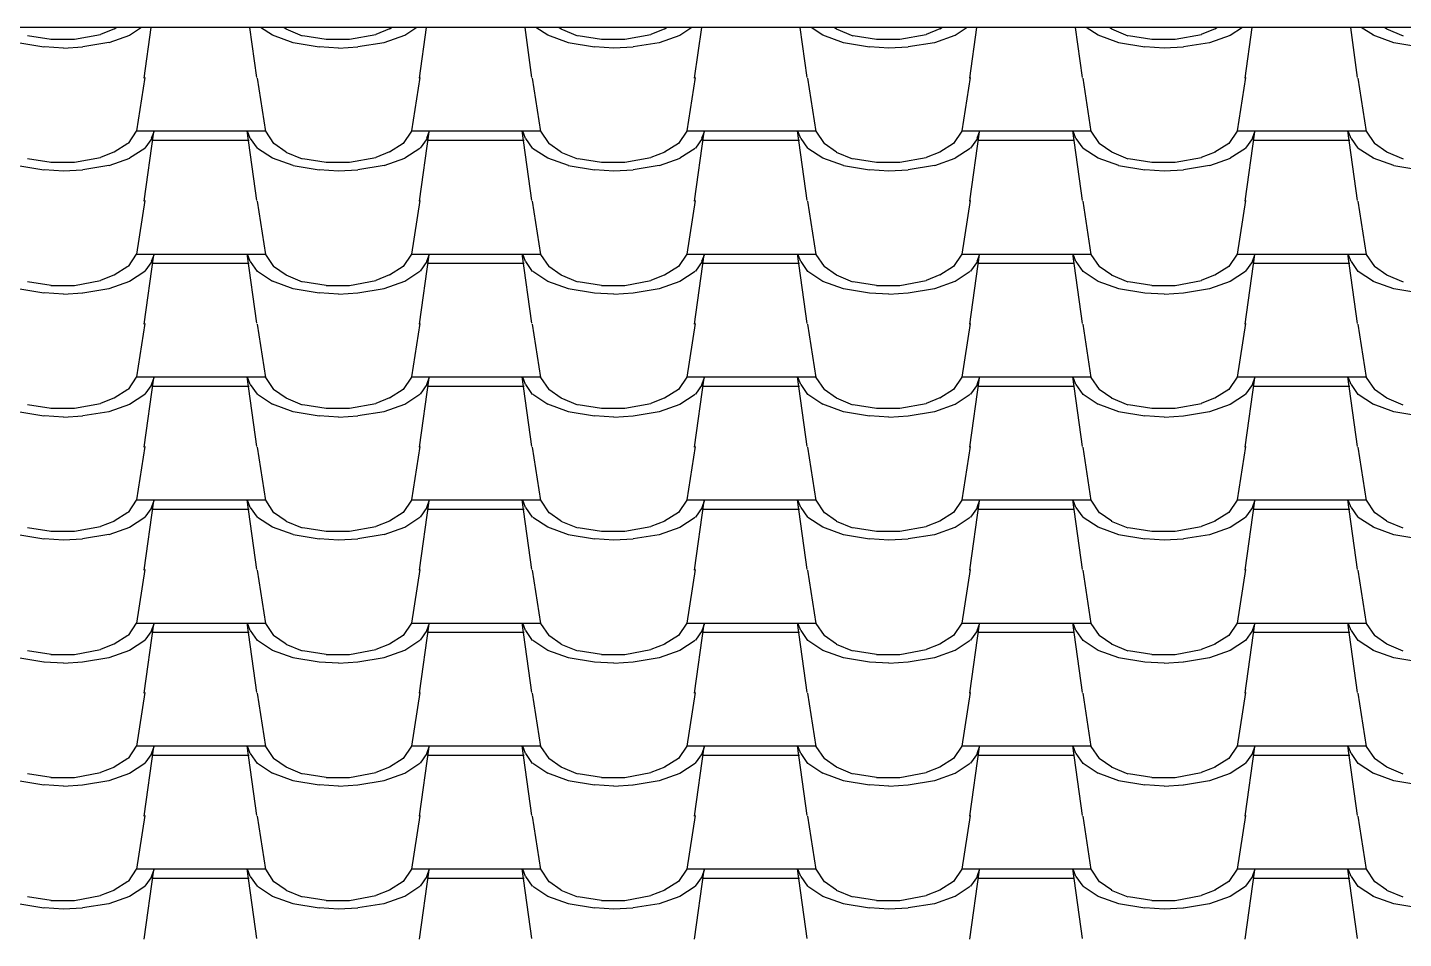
# Model space of a CAD drawing. Header units: millimetres. Extents: x 16028 to 40290, y -14212 to -8511.
# Drawn here: x 18359 to 19693, y -11668 to -10784 of the extents above; entities that cross this region are included whole.
import ezdxf

# ---------------------------------------------------------------- set-up
doc = ezdxf.new("R2010")
doc.units = ezdxf.units.MM
doc.layers.add('A-COB-___-___-EXI', color=250, linetype='Continuous', lineweight=25)

msp = doc.modelspace()

# ---------------------------------------------------------------- linework, layer by layer
at = {"layer": 'A-COB-___-___-EXI', "linetype": 'Continuous'}
for p, q in [((18443.3, -10785.9), (18429.9, -10791.2)), ((18445.7, -10784.5), (18443.2, -10786)), ((18469.7, -10784.5), (18458, -10792.1)), ((18478.8, -10784.5), (18472, -10833.6)), ((18581.3, -10832.8), (18574.6, -10784.5)), ((18596.7, -10792), (18585.1, -10784.5)), ((18609.8, -10786), (18607.5, -10784.5)), ((18625.7, -10792.7), (18609.7, -10786.2)), ((18710, -10785.9), (18696.6, -10791.2)), ((18712.4, -10784.5), (18709.9, -10786)), ((18736.4, -10784.5), (18724.7, -10792.1)), ((18745.5, -10784.5), (18738.7, -10833.6)), ((18848, -10832.8), (18841.3, -10784.5)), ((18863.4, -10792), (18851.8, -10784.5)), ((18876.5, -10786), (18874.2, -10784.5)), ((18892.4, -10792.7), (18876.4, -10786.2)), ((18976.7, -10785.9), (18963.3, -10791.2)), ((18979.1, -10784.5), (18976.6, -10786)), ((19003.1, -10784.5), (18991.4, -10792.1)), ((19012.2, -10784.5), (19005.4, -10833.6)), ((19114.8, -10832.8), (19108.1, -10784.5)), ((19130.1, -10792), (19118.5, -10784.5)), ((19143.2, -10786), (19140.9, -10784.5)), ((19159.2, -10792.7), (19143.2, -10786.2)), ((19243.4, -10785.9), (19230, -10791.2)), ((19245.8, -10784.5), (19243.3, -10786)), ((19269.8, -10784.5), (19258.1, -10792.1)), ((19278.9, -10784.5), (19272.1, -10833.6)), ((19381.5, -10832.8), (19374.8, -10784.5)), ((19396.8, -10792), (19385.2, -10784.5)), ((19409.9, -10786), (19407.6, -10784.5)), ((19425.9, -10792.7), (19409.9, -10786.2)), ((19510.1, -10785.9), (19496.7, -10791.3)), ((19512.5, -10784.5), (19510, -10786)), ((19536.5, -10784.5), (19524.8, -10792.1)), ((19545.6, -10784.5), (19538.8, -10833.6)), ((19648.2, -10832.8), (19641.5, -10784.5)), ((19663.5, -10792), (19651.8, -10784.5)), ((19676.6, -10786), (19674.3, -10784.5)), ((19692.6, -10792.7), (19676.6, -10786.2)), ((18375.1, -10803.4), (18349.8, -10799.2)), ((18382, -10796.1), (18359.3, -10792.6)), ((18404.6, -10796.2), (18381.9, -10796.2)), ((18430, -10791.5), (18404.6, -10796.2)), ((18438, -10799.1), (18412.7, -10803.3)), ((18457.9, -10792.1), (18437.9, -10799.3)), ((18616.6, -10799.2), (18596.6, -10792)), ((18641.8, -10803.4), (18616.5, -10799.2)), ((18648.7, -10796.1), (18626, -10792.6)), ((18671.3, -10796.2), (18648.6, -10796.2)), ((18696.7, -10791.5), (18671.3, -10796.2)), ((18704.7, -10799.2), (18679.4, -10803.3)), ((18724.6, -10792.1), (18704.6, -10799.3)), ((18883.3, -10799.2), (18863.3, -10792)), ((18908.5, -10803.4), (18883.2, -10799.2)), ((18915.4, -10796.1), (18892.7, -10792.6)), ((18938, -10796.2), (18915.3, -10796.2)), ((18963.4, -10791.5), (18938, -10796.2)), ((18971.4, -10799.2), (18946.1, -10803.3)), ((18991.3, -10792.1), (18971.3, -10799.3)), ((19150, -10799.2), (19130, -10792)), ((19175.2, -10803.4), (19149.9, -10799.2)), ((19182.1, -10796.1), (19159.4, -10792.6)), ((19204.7, -10796.2), (19182, -10796.2)), ((19230.1, -10791.5), (19204.7, -10796.2)), ((19238.1, -10799.2), (19212.8, -10803.3)), ((19258, -10792.1), (19238, -10799.3)), ((19416.7, -10799.2), (19396.7, -10792)), ((19441.9, -10803.4), (19416.6, -10799.2)), ((19448.7, -10796.1), (19426.1, -10792.6)), ((19471.4, -10796.2), (19448.7, -10796.2)), ((19496.8, -10791.5), (19471.4, -10796.2)), ((19504.8, -10799.2), (19479.5, -10803.3)), ((19524.7, -10792.1), (19504.7, -10799.3)), ((19683.4, -10799.2), (19663.4, -10792)), ((19708.6, -10803.4), (19683.3, -10799.2)), ((18393.9, -10804.5), (18375.2, -10803.3)), ((18412.6, -10803.5), (18393.9, -10804.7)), ((18660.6, -10804.5), (18641.9, -10803.3)), ((18679.3, -10803.5), (18660.6, -10804.7)), ((18927.3, -10804.5), (18908.6, -10803.3)), ((18946, -10803.5), (18927.3, -10804.6)), ((19194, -10804.5), (19175.3, -10803.3)), ((19212.7, -10803.5), (19194, -10804.6)), ((19460.7, -10804.5), (19442, -10803.3)), ((19479.4, -10803.5), (19460.7, -10804.6)), ((18472.7, -10832.9), (18464.7, -10884.8)), ((18590, -10885.4), (18582, -10833.5)), ((18739.4, -10832.9), (18731.4, -10884.8)), ((18856.7, -10885.4), (18848.7, -10833.5)), ((19006.1, -10832.9), (18998.1, -10884.8)), ((19123.4, -10885.4), (19115.4, -10833.5)), ((19272.8, -10832.9), (19264.8, -10884.8)), ((19390.1, -10885.3), (19382.1, -10833.5)), ((19539.5, -10832.9), (19531.5, -10884.8)), ((19656.8, -10885.3), (19648.8, -10833.5)), ((18464.6, -10885.1), (18456.6, -10897)), ((18481.9, -10885.1), (18464.6, -10885.1)), ((18481.3, -10885.5), (18472, -10952.9)), ((18479.7, -10892), (18473, -10901.5)), ((18481.8, -10885.1), (18479.1, -10892.2)), ((18581.3, -10952.1), (18572, -10884.7)), ((18575.1, -10892.1), (18572.4, -10884.9)), ((18589.9, -10885.1), (18572.6, -10885.1)), ((18582, -10901.6), (18575.4, -10892.1)), ((18598, -10897), (18590, -10885.1)), ((18731.3, -10885.1), (18723.3, -10897)), ((18748.6, -10885.1), (18731.3, -10885.1)), ((18748, -10885.5), (18738.7, -10952.9)), ((18746.4, -10892), (18739.7, -10901.5)), ((18748.5, -10885.1), (18745.8, -10892.2)), ((18848, -10952.1), (18838.7, -10884.7)), ((18841.8, -10892.1), (18839.1, -10884.9)), ((18856.6, -10885.1), (18839.3, -10885.1)), ((18848.7, -10901.6), (18842.1, -10892.1)), ((18864.7, -10897), (18856.7, -10885.1)), ((18998, -10885.1), (18990, -10897)), ((19015.3, -10885.1), (18998, -10885.1)), ((19014.7, -10885.5), (19005.4, -10952.9)), ((19013, -10892), (19006.4, -10901.5)), ((19015.2, -10885.1), (19012.5, -10892.2)), ((19114.8, -10952.1), (19105.4, -10884.7)), ((19108.5, -10892.1), (19105.8, -10884.9)), ((19123.3, -10885.1), (19106, -10885.1)), ((19115.4, -10901.6), (19108.8, -10892.1)), ((19131.4, -10897), (19123.4, -10885.1)), ((19264.7, -10885.1), (19256.7, -10897)), ((19282, -10885.1), (19264.7, -10885.1)), ((19281.4, -10885.5), (19272.1, -10952.9)), ((19279.7, -10892), (19273.1, -10901.5)), ((19281.9, -10885.1), (19279.3, -10892.2)), ((19381.5, -10952.1), (19372.1, -10884.7)), ((19375.2, -10892.1), (19372.5, -10884.9)), ((19390, -10885.1), (19372.7, -10885.1)), ((19382.1, -10901.6), (19375.5, -10892.1)), ((19398.1, -10897), (19390.1, -10885.1)), ((19531.4, -10885.1), (19523.4, -10897)), ((19548.7, -10885.1), (19531.4, -10885.1)), ((19548.2, -10885.5), (19538.8, -10952.8)), ((19546.4, -10892), (19539.7, -10901.6)), ((19548.6, -10885.1), (19546, -10892.2)), ((19648.2, -10952.1), (19638.9, -10884.7)), ((19641.9, -10892.1), (19639.2, -10884.9)), ((19656.7, -10885.1), (19639.4, -10885.1)), ((19648.8, -10901.6), (19642.2, -10892.1)), ((19664.8, -10897), (19656.8, -10885.1)), ((18443.3, -10905.1), (18429.9, -10910.5)), ((18456.5, -10896.9), (18443.2, -10905.3)), ((18472.7, -10901.8), (18458, -10911.3)), ((18596.7, -10911.3), (18582.1, -10901.8)), ((18609.8, -10905.3), (18597.8, -10897)), ((18625.7, -10912), (18609.7, -10905.5)), ((18710, -10905.1), (18696.6, -10910.5)), ((18723.2, -10896.9), (18709.9, -10905.3)), ((18739.4, -10901.8), (18724.7, -10911.3)), ((18863.4, -10911.3), (18848.7, -10901.8)), ((18876.5, -10905.3), (18864.5, -10897)), ((18892.4, -10912), (18876.4, -10905.5)), ((18976.7, -10905.2), (18963.3, -10910.5)), ((18989.9, -10896.9), (18976.6, -10905.3)), ((19006.1, -10901.8), (18991.4, -10911.3)), ((19130.1, -10911.3), (19115.4, -10901.8)), ((19143.2, -10905.3), (19131.2, -10897)), ((19159.1, -10912), (19143.1, -10905.5)), ((19243.4, -10905.2), (19230, -10910.5)), ((19256.6, -10896.9), (19243.3, -10905.3)), ((19272.8, -10901.8), (19258.1, -10911.3)), ((19396.8, -10911.3), (19382.1, -10901.8)), ((19409.9, -10905.3), (19397.9, -10897)), ((19425.9, -10912), (19409.9, -10905.4)), ((19510.1, -10905.2), (19496.7, -10910.5)), ((19523.3, -10896.9), (19510, -10905.3)), ((19539.5, -10901.8), (19524.8, -10911.3)), ((19663.5, -10911.3), (19648.8, -10901.8)), ((19676.6, -10905.3), (19664.6, -10897)), ((19692.6, -10912), (19676.6, -10905.4)), ((18375.1, -10922.7), (18349.8, -10918.5)), ((18382, -10915.4), (18359.3, -10911.8)), ((18404.6, -10915.5), (18381.9, -10915.5)), ((18430, -10910.7), (18404.6, -10915.5)), ((18438, -10918.4), (18412.7, -10922.6)), ((18457.9, -10911.4), (18437.9, -10918.5)), ((18616.6, -10918.4), (18596.6, -10911.3)), ((18641.8, -10922.7), (18616.5, -10918.5)), ((18648.7, -10915.4), (18626, -10911.8)), ((18671.3, -10915.5), (18648.6, -10915.5)), ((18696.7, -10910.7), (18671.3, -10915.5)), ((18704.7, -10918.4), (18679.4, -10922.6)), ((18724.6, -10911.4), (18704.6, -10918.5)), ((18883.3, -10918.4), (18863.3, -10911.3)), ((18908.5, -10922.7), (18883.2, -10918.5)), ((18915.4, -10915.4), (18892.7, -10911.8)), ((18938, -10915.5), (18915.3, -10915.5)), ((18963.4, -10910.7), (18938, -10915.5)), ((18971.4, -10918.4), (18946.1, -10922.6)), ((18991.3, -10911.4), (18971.3, -10918.5)), ((19150, -10918.4), (19130, -10911.3)), ((19175.2, -10922.7), (19149.9, -10918.5)), ((19182.1, -10915.4), (19159.4, -10911.8)), ((19204.7, -10915.5), (19182, -10915.5)), ((19230.1, -10910.7), (19204.7, -10915.5)), ((19238.1, -10918.4), (19212.8, -10922.6)), ((19258, -10911.4), (19238, -10918.5)), ((19416.7, -10918.4), (19396.7, -10911.3)), ((19441.9, -10922.7), (19416.6, -10918.5)), ((19448.8, -10915.4), (19426.1, -10911.8)), ((19471.4, -10915.5), (19448.7, -10915.5)), ((19496.8, -10910.7), (19471.4, -10915.5)), ((19504.8, -10918.4), (19479.5, -10922.6)), ((19524.7, -10911.4), (19504.7, -10918.5)), ((19683.4, -10918.4), (19663.4, -10911.3)), ((19708.6, -10922.7), (19683.3, -10918.5)), ((18393.9, -10923.8), (18375.2, -10922.6)), ((18412.6, -10922.7), (18393.9, -10923.9)), ((18660.6, -10923.8), (18641.9, -10922.6)), ((18679.3, -10922.7), (18660.6, -10923.9)), ((18927.3, -10923.8), (18908.6, -10922.6)), ((18946, -10922.7), (18927.3, -10923.9)), ((19194, -10923.8), (19175.3, -10922.6)), ((19212.7, -10922.7), (19194, -10923.9)), ((19460.7, -10923.8), (19442, -10922.6)), ((19479.4, -10922.7), (19460.7, -10923.9)), ((18472.7, -10952.2), (18464.7, -11004.1)), ((18590, -11004.6), (18582, -10952.8)), ((18739.4, -10952.2), (18731.4, -11004.1)), ((18856.7, -11004.6), (18848.7, -10952.8)), ((19006.1, -10952.2), (18998.1, -11004.1)), ((19123.4, -11004.6), (19115.4, -10952.7)), ((19272.8, -10952.2), (19264.8, -11004.1)), ((19390.1, -11004.6), (19382.1, -10952.7)), ((19539.5, -10952.2), (19531.5, -11004.1)), ((19656.8, -11004.6), (19648.8, -10952.7)), ((18464.6, -11004.3), (18456.6, -11016.3)), ((18481.9, -11004.4), (18464.6, -11004.4)), ((18481.3, -11004.8), (18472, -11072.2)), ((18479.7, -11011.3), (18473, -11020.8)), ((18481.8, -11004.4), (18479.1, -11011.5)), ((18581.3, -11071.3), (18572, -11003.9)), ((18575.1, -11011.3), (18572.4, -11004.2)), ((18589.9, -11004.4), (18572.6, -11004.4)), ((18582, -11020.9), (18575.4, -11011.3)), ((18598, -11016.3), (18590, -11004.4)), ((18731.3, -11004.3), (18723.3, -11016.3)), ((18748.6, -11004.4), (18731.3, -11004.4)), ((18748, -11004.8), (18738.7, -11072.2)), ((18746.3, -11011.3), (18739.7, -11020.8)), ((18748.5, -11004.4), (18745.8, -11011.5)), ((18848, -11071.3), (18838.7, -11004)), ((18841.8, -11011.3), (18839.1, -11004.2)), ((18856.6, -11004.4), (18839.3, -11004.4)), ((18848.7, -11020.9), (18842.1, -11011.3)), ((18864.7, -11016.3), (18856.7, -11004.4)), ((18998, -11004.3), (18990, -11016.3)), ((19015.3, -11004.4), (18998, -11004.4)), ((19014.7, -11004.7), (19005.4, -11072.1)), ((19013, -11011.3), (19006.4, -11020.8)), ((19015.2, -11004.4), (19012.5, -11011.5)), ((19114.8, -11071.4), (19105.4, -11004)), ((19108.5, -11011.3), (19105.8, -11004.2)), ((19123.3, -11004.4), (19106, -11004.4)), ((19115.4, -11020.9), (19108.8, -11011.3)), ((19131.4, -11016.3), (19123.4, -11004.4)), ((19264.7, -11004.3), (19256.7, -11016.3)), ((19282, -11004.4), (19264.7, -11004.4)), ((19281.4, -11004.7), (19272.1, -11072.1)), ((19279.7, -11011.3), (19273.1, -11020.8)), ((19281.9, -11004.4), (19279.3, -11011.5)), ((19381.5, -11071.4), (19372.1, -11004)), ((19375.2, -11011.4), (19372.5, -11004.2)), ((19390, -11004.4), (19372.7, -11004.4)), ((19382.1, -11020.9), (19375.5, -11011.4)), ((19398.1, -11016.3), (19390.1, -11004.4)), ((19531.4, -11004.3), (19523.4, -11016.3)), ((19548.7, -11004.4), (19531.4, -11004.4)), ((19548.2, -11004.7), (19538.8, -11072.1)), ((19546.4, -11011.3), (19539.7, -11020.8)), ((19548.6, -11004.4), (19546, -11011.5)), ((19648.2, -11071.4), (19638.9, -11004)), ((19641.9, -11011.4), (19639.2, -11004.2)), ((19656.7, -11004.4), (19639.4, -11004.4)), ((19648.8, -11020.9), (19642.2, -11011.4)), ((19664.8, -11016.3), (19656.8, -11004.4)), ((18443.3, -11024.4), (18429.9, -11029.8)), ((18456.5, -11016.2), (18443.2, -11024.6)), ((18472.7, -11021.1), (18458, -11030.6)), ((18596.7, -11030.6), (18582.1, -11021)), ((18609.7, -11024.6), (18597.7, -11016.2)), ((18625.7, -11031.3), (18609.7, -11024.7)), ((18710, -11024.4), (18696.6, -11029.8)), ((18723.2, -11016.2), (18709.9, -11024.6)), ((18739.4, -11021.1), (18724.7, -11030.6)), ((18863.4, -11030.6), (18848.8, -11021)), ((18876.5, -11024.6), (18864.5, -11016.2)), ((18892.4, -11031.3), (18876.4, -11024.7)), ((18976.7, -11024.4), (18963.3, -11029.8)), ((18989.9, -11016.2), (18976.6, -11024.6)), ((19006.1, -11021.1), (18991.4, -11030.6)), ((19130.1, -11030.6), (19115.4, -11021)), ((19143.2, -11024.6), (19131.2, -11016.2)), ((19159.1, -11031.3), (19143.1, -11024.7)), ((19243.4, -11024.4), (19230, -11029.8)), ((19256.6, -11016.2), (19243.3, -11024.6)), ((19272.8, -11021.1), (19258.1, -11030.6)), ((19396.8, -11030.6), (19382.1, -11021)), ((19409.9, -11024.6), (19397.9, -11016.2)), ((19425.8, -11031.3), (19409.8, -11024.7)), ((19510.1, -11024.4), (19496.7, -11029.8)), ((19523.3, -11016.2), (19510, -11024.6)), ((19539.5, -11021.1), (19524.8, -11030.6)), ((19663.5, -11030.6), (19648.8, -11021)), ((19676.6, -11024.6), (19664.6, -11016.2)), ((19692.6, -11031.3), (19676.6, -11024.7)), ((18375.1, -11041.9), (18349.8, -11037.8)), ((18382, -11034.7), (18359.3, -11031.1)), ((18404.6, -11034.8), (18381.9, -11034.8)), ((18430, -11030), (18404.6, -11034.8)), ((18438, -11037.7), (18412.7, -11041.9)), ((18457.9, -11030.6), (18437.9, -11037.8)), ((18616.6, -11037.7), (18596.6, -11030.5)), ((18641.8, -11041.9), (18616.5, -11037.8)), ((18648.7, -11034.7), (18626, -11031.1)), ((18671.3, -11034.8), (18648.6, -11034.8)), ((18696.7, -11030), (18671.3, -11034.8)), ((18704.7, -11037.7), (18679.4, -11041.9)), ((18724.6, -11030.6), (18704.6, -11037.8)), ((18883.3, -11037.7), (18863.3, -11030.6)), ((18908.5, -11041.9), (18883.2, -11037.8)), ((18915.4, -11034.7), (18892.7, -11031.1)), ((18938, -11034.8), (18915.3, -11034.8)), ((18963.4, -11030), (18938, -11034.8)), ((18971.4, -11037.7), (18946.1, -11041.9)), ((18991.3, -11030.6), (18971.3, -11037.8)), ((19150, -11037.7), (19130, -11030.6)), ((19175.2, -11041.9), (19149.9, -11037.8)), ((19182.1, -11034.7), (19159.4, -11031.1)), ((19204.7, -11034.8), (19182, -11034.8)), ((19230.1, -11030), (19204.7, -11034.8)), ((19238.1, -11037.7), (19212.8, -11041.9)), ((19258, -11030.6), (19238, -11037.8)), ((19416.7, -11037.7), (19396.7, -11030.6)), ((19441.9, -11041.9), (19416.6, -11037.8)), ((19448.8, -11034.7), (19426.1, -11031.1)), ((19471.4, -11034.8), (19448.7, -11034.8)), ((19496.8, -11030), (19471.4, -11034.8)), ((19504.8, -11037.7), (19479.4, -11041.9)), ((19524.7, -11030.6), (19504.7, -11037.8)), ((19683.4, -11037.7), (19663.4, -11030.6)), ((19708.6, -11041.9), (19683.3, -11037.8)), ((18393.9, -11043), (18375.2, -11041.8)), ((18412.6, -11042), (18393.9, -11043.2)), ((18660.6, -11043), (18641.9, -11041.8)), ((18679.3, -11042), (18660.6, -11043.2)), ((18927.3, -11043), (18908.6, -11041.9)), ((18946, -11042), (18927.3, -11043.2)), ((19194, -11043), (19175.3, -11041.9)), ((19212.7, -11042), (19194, -11043.2)), ((19460.7, -11043), (19442, -11041.9)), ((19479.4, -11042), (19460.7, -11043.2)), ((18472.7, -11071.4), (18464.7, -11123.3)), ((18590, -11123.9), (18582, -11072)), ((18739.4, -11071.5), (18731.4, -11123.3)), ((18856.7, -11123.9), (18848.7, -11072)), ((19006.1, -11071.5), (18998.1, -11123.4)), ((19123.4, -11123.9), (19115.4, -11072)), ((19272.8, -11071.5), (19264.8, -11123.4)), ((19390.1, -11123.9), (19382.1, -11072)), ((19539.5, -11071.5), (19531.5, -11123.4)), ((19656.8, -11123.9), (19648.8, -11072)), ((18464.6, -11123.6), (18456.6, -11135.5)), ((18481.9, -11123.6), (18464.6, -11123.6)), ((18481.3, -11124), (18472, -11191.4)), ((18479.7, -11130.5), (18473, -11140.1)), ((18481.8, -11123.6), (18479.1, -11130.8)), ((18581.3, -11190.6), (18572, -11123.2)), ((18575.1, -11130.6), (18572.4, -11123.5)), ((18589.9, -11123.6), (18572.6, -11123.6)), ((18582, -11140.1), (18575.4, -11130.6)), ((18598, -11135.6), (18590, -11123.7)), ((18731.3, -11123.6), (18723.3, -11135.5)), ((18748.6, -11123.6), (18731.3, -11123.6)), ((18748, -11124), (18738.7, -11191.4)), ((18746.3, -11130.5), (18739.7, -11140.1)), ((18748.5, -11123.6), (18745.8, -11130.8)), ((18848, -11190.6), (18838.7, -11123.2)), ((18841.8, -11130.6), (18839.1, -11123.5)), ((18856.6, -11123.6), (18839.3, -11123.6)), ((18848.7, -11140.2), (18842.1, -11130.6)), ((18864.7, -11135.6), (18856.7, -11123.7)), ((18998, -11123.6), (18990, -11135.5)), ((19015.3, -11123.6), (18998, -11123.6)), ((19014.7, -11124), (19005.4, -11191.4)), ((19013, -11130.5), (19006.4, -11140.1)), ((19015.2, -11123.6), (19012.5, -11130.8)), ((19114.8, -11190.6), (19105.4, -11123.2)), ((19108.5, -11130.6), (19105.8, -11123.5)), ((19123.3, -11123.6), (19106, -11123.6)), ((19115.4, -11140.2), (19108.8, -11130.6)), ((19131.4, -11135.6), (19123.4, -11123.7)), ((19264.7, -11123.6), (19256.7, -11135.5)), ((19282, -11123.6), (19264.7, -11123.6)), ((19281.4, -11124), (19272.1, -11191.4)), ((19279.7, -11130.6), (19273, -11140.1)), ((19281.9, -11123.6), (19279.3, -11130.8)), ((19381.5, -11190.6), (19372.1, -11123.3)), ((19375.2, -11130.6), (19372.5, -11123.5)), ((19390, -11123.6), (19372.7, -11123.6)), ((19382.1, -11140.2), (19375.5, -11130.6)), ((19398.1, -11135.6), (19390.1, -11123.7)), ((19531.4, -11123.6), (19523.4, -11135.5)), ((19548.7, -11123.6), (19531.4, -11123.6)), ((19548.2, -11124), (19538.8, -11191.4)), ((19546.4, -11130.6), (19539.7, -11140.1)), ((19548.6, -11123.6), (19546, -11130.8)), ((19648.2, -11190.7), (19638.9, -11123.3)), ((19641.9, -11130.6), (19639.2, -11123.5)), ((19656.7, -11123.6), (19639.4, -11123.6)), ((19648.8, -11140.2), (19642.2, -11130.6)), ((19664.8, -11135.6), (19656.8, -11123.7)), ((18443.3, -11143.7), (18429.9, -11149.1)), ((18456.5, -11135.5), (18443.2, -11143.8)), ((18472.7, -11140.3), (18458, -11149.9)), ((18596.7, -11149.9), (18582.1, -11140.3)), ((18609.7, -11143.8), (18597.7, -11135.5)), ((18625.7, -11150.6), (18609.7, -11144)), ((18710, -11143.7), (18696.6, -11149.1)), ((18723.2, -11135.5), (18709.9, -11143.8)), ((18739.4, -11140.3), (18724.7, -11149.9)), ((18863.4, -11149.9), (18848.8, -11140.3)), ((18876.5, -11143.8), (18864.4, -11135.5)), ((18892.4, -11150.6), (18876.4, -11144)), ((18976.7, -11143.7), (18963.3, -11149.1)), ((18989.9, -11135.5), (18976.6, -11143.8)), ((19006.1, -11140.3), (18991.4, -11149.9)), ((19130.1, -11149.9), (19115.5, -11140.3)), ((19143.2, -11143.8), (19131.2, -11135.5)), ((19159.1, -11150.6), (19143.1, -11144)), ((19243.4, -11143.7), (19230, -11149.1)), ((19256.6, -11135.5), (19243.3, -11143.8)), ((19272.8, -11140.3), (19258.1, -11149.9)), ((19396.8, -11149.9), (19382.1, -11140.3)), ((19409.9, -11143.8), (19397.9, -11135.5)), ((19425.8, -11150.6), (19409.8, -11144)), ((19510.1, -11143.7), (19496.7, -11149.1)), ((19523.3, -11135.5), (19510, -11143.8)), ((19539.5, -11140.3), (19524.8, -11149.9)), ((19663.5, -11149.9), (19648.8, -11140.3)), ((19676.6, -11143.8), (19664.6, -11135.5)), ((19692.5, -11150.6), (19676.5, -11144)), ((18375.1, -11161.2), (18349.8, -11157)), ((18382, -11153.9), (18359.3, -11150.4)), ((18393.9, -11162.3), (18375.2, -11161.1)), ((18404.6, -11154), (18381.9, -11154)), ((18412.6, -11161.3), (18393.9, -11162.5)), ((18430, -11149.3), (18404.6, -11154)), ((18438, -11157), (18412.7, -11161.1)), ((18457.9, -11149.9), (18437.9, -11157.1)), ((18616.6, -11157), (18596.6, -11149.8)), ((18641.8, -11161.2), (18616.5, -11157)), ((18648.7, -11153.9), (18626, -11150.4)), ((18660.6, -11162.3), (18641.9, -11161.1)), ((18671.3, -11154), (18648.6, -11154)), ((18679.3, -11161.3), (18660.6, -11162.5)), ((18696.7, -11149.3), (18671.3, -11154)), ((18704.7, -11157), (18679.4, -11161.1)), ((18724.6, -11149.9), (18704.6, -11157.1)), ((18883.3, -11157), (18863.3, -11149.8)), ((18908.5, -11161.2), (18883.2, -11157)), ((18915.4, -11154), (18892.7, -11150.4)), ((18927.3, -11162.3), (18908.6, -11161.1)), ((18938, -11154), (18915.3, -11154)), ((18946, -11161.3), (18927.3, -11162.5)), ((18963.4, -11149.3), (18938, -11154)), ((18971.4, -11157), (18946, -11161.2)), ((18991.3, -11149.9), (18971.3, -11157.1)), ((19150, -11157), (19130, -11149.8)), ((19175.2, -11161.2), (19149.9, -11157)), ((19182.1, -11154), (19159.4, -11150.4)), ((19194, -11162.3), (19175.3, -11161.1)), ((19204.7, -11154), (19182, -11154)), ((19212.7, -11161.3), (19194, -11162.5)), ((19230.1, -11149.3), (19204.7, -11154)), ((19238.1, -11157), (19212.7, -11161.2)), ((19258, -11149.9), (19238, -11157.1)), ((19416.7, -11157), (19396.7, -11149.8)), ((19441.9, -11161.2), (19416.6, -11157)), ((19448.8, -11154), (19426.1, -11150.4)), ((19460.7, -11162.3), (19442, -11161.1)), ((19471.4, -11154), (19448.7, -11154)), ((19479.4, -11161.3), (19460.7, -11162.5)), ((19496.8, -11149.3), (19471.4, -11154)), ((19504.8, -11157), (19479.4, -11161.2)), ((19524.7, -11149.9), (19504.7, -11157.1)), ((19683.4, -11157), (19663.4, -11149.8)), ((19708.6, -11161.2), (19683.3, -11157)), ((18472.7, -11190.7), (18464.7, -11242.6)), ((18590, -11243.2), (18582, -11191.3)), ((18739.4, -11190.7), (18731.4, -11242.6)), ((18856.7, -11243.2), (18848.7, -11191.3)), ((19006.1, -11190.7), (18998.1, -11242.6)), ((19123.4, -11243.2), (19115.4, -11191.3)), ((19272.8, -11190.7), (19264.8, -11242.6)), ((19390.1, -11243.2), (19382.1, -11191.3)), ((19539.5, -11190.8), (19531.5, -11242.6)), ((19656.8, -11243.2), (19648.8, -11191.3)), ((18456.5, -11254.8), (18443.2, -11263.1)), ((18464.6, -11242.9), (18456.6, -11254.8)), ((18481.9, -11242.9), (18464.6, -11242.9)), ((18481.3, -11243.3), (18472, -11310.7)), ((18479.6, -11249.8), (18473, -11259.3)), ((18481.8, -11242.9), (18479.1, -11250.1)), ((18581.3, -11309.9), (18572, -11242.5)), ((18575.1, -11249.9), (18572.4, -11242.7)), ((18589.9, -11242.9), (18572.6, -11242.9)), ((18582, -11259.4), (18575.4, -11249.9)), ((18598, -11254.9), (18590, -11242.9)), ((18609.7, -11263.1), (18597.7, -11254.8)), ((18723.2, -11254.8), (18709.9, -11263.1)), ((18731.3, -11242.9), (18723.3, -11254.8)), ((18748.6, -11242.9), (18731.3, -11242.9)), ((18748, -11243.3), (18738.7, -11310.7)), ((18746.3, -11249.8), (18739.7, -11259.4)), ((18748.5, -11242.9), (18745.8, -11250.1)), ((18848, -11309.9), (18838.7, -11242.5)), ((18841.8, -11249.9), (18839.1, -11242.7)), ((18856.6, -11242.9), (18839.3, -11242.9)), ((18848.7, -11259.4), (18842.1, -11249.9)), ((18864.7, -11254.9), (18856.7, -11242.9)), ((18876.4, -11263.1), (18864.4, -11254.8)), ((18989.9, -11254.8), (18976.6, -11263.1)), ((18998, -11242.9), (18990, -11254.8)), ((19015.3, -11242.9), (18998, -11242.9)), ((19014.7, -11243.3), (19005.4, -11310.7)), ((19013, -11249.8), (19006.4, -11259.4)), ((19015.2, -11242.9), (19012.6, -11250.1)), ((19114.8, -11309.9), (19105.4, -11242.5)), ((19108.5, -11249.9), (19105.8, -11242.7)), ((19123.3, -11242.9), (19106, -11242.9)), ((19115.4, -11259.4), (19108.8, -11249.9)), ((19131.4, -11254.9), (19123.4, -11242.9)), ((19143.2, -11263.1), (19131.2, -11254.8)), ((19256.6, -11254.8), (19243.3, -11263.1)), ((19264.7, -11242.9), (19256.7, -11254.8)), ((19282, -11242.9), (19264.7, -11242.9)), ((19281.4, -11243.3), (19272.1, -11310.7)), ((19279.7, -11249.8), (19273, -11259.4)), ((19281.9, -11242.9), (19279.3, -11250.1)), ((19381.5, -11309.9), (19372.1, -11242.5)), ((19375.2, -11249.9), (19372.5, -11242.7)), ((19390, -11242.9), (19372.7, -11242.9)), ((19382.1, -11259.4), (19375.5, -11249.9)), ((19398.1, -11254.9), (19390.1, -11242.9)), ((19409.9, -11263.1), (19397.9, -11254.8)), ((19523.3, -11254.8), (19510, -11263.1)), ((19531.4, -11242.9), (19523.4, -11254.8)), ((19548.7, -11242.9), (19531.4, -11242.9)), ((19548.2, -11243.3), (19538.8, -11310.7)), ((19546.4, -11249.8), (19539.7, -11259.4)), ((19548.6, -11242.9), (19546, -11250.1)), ((19648.2, -11309.9), (19638.9, -11242.5)), ((19641.9, -11249.9), (19639.2, -11242.7)), ((19656.7, -11242.9), (19639.4, -11242.9)), ((19648.8, -11259.4), (19642.2, -11249.9)), ((19664.8, -11254.9), (19656.8, -11242.9)), ((19676.6, -11263.1), (19664.6, -11254.8)), ((18443.3, -11263), (18429.9, -11268.3)), ((18472.7, -11259.6), (18458, -11269.2)), ((18596.7, -11269.1), (18582.1, -11259.6)), ((18625.7, -11269.8), (18609.7, -11263.3)), ((18710, -11263), (18696.6, -11268.3)), ((18739.4, -11259.6), (18724.7, -11269.2)), ((18863.4, -11269.1), (18848.8, -11259.6)), ((18892.4, -11269.8), (18876.4, -11263.3)), ((18976.7, -11263), (18963.3, -11268.4)), ((19006.1, -11259.6), (18991.4, -11269.2)), ((19130.1, -11269.1), (19115.5, -11259.6)), ((19159.1, -11269.8), (19143.1, -11263.3)), ((19243.4, -11263), (19230, -11268.4)), ((19272.8, -11259.6), (19258.1, -11269.2)), ((19396.8, -11269.1), (19382.1, -11259.6)), ((19425.8, -11269.8), (19409.8, -11263.3)), ((19510.1, -11263), (19496.7, -11268.4)), ((19539.5, -11259.6), (19524.8, -11269.2)), ((19663.5, -11269.1), (19648.8, -11259.6)), ((19692.5, -11269.8), (19676.5, -11263.3)), ((18375.1, -11280.5), (18349.7, -11276.3)), ((18382, -11273.2), (18359.3, -11269.6)), ((18393.9, -11281.6), (18375.2, -11280.4)), ((18404.6, -11273.3), (18381.9, -11273.3)), ((18412.6, -11280.5), (18393.9, -11281.7)), ((18430, -11268.5), (18404.6, -11273.3)), ((18438, -11276.2), (18412.6, -11280.4)), ((18457.9, -11269.2), (18437.9, -11276.3)), ((18616.6, -11276.2), (18596.6, -11269.1)), ((18641.8, -11280.5), (18616.5, -11276.3)), ((18648.7, -11273.2), (18626, -11269.6)), ((18660.6, -11281.6), (18641.9, -11280.4)), ((18671.3, -11273.3), (18648.6, -11273.3)), ((18679.3, -11280.5), (18660.6, -11281.7)), ((18696.7, -11268.5), (18671.3, -11273.3)), ((18704.7, -11276.2), (18679.3, -11280.4)), ((18724.6, -11269.2), (18704.6, -11276.3)), ((18883.3, -11276.3), (18863.3, -11269.1)), ((18908.5, -11280.5), (18883.2, -11276.3)), ((18915.4, -11273.2), (18892.7, -11269.6)), ((18927.3, -11281.6), (18908.6, -11280.4)), ((18938, -11273.3), (18915.3, -11273.3)), ((18946, -11280.5), (18927.3, -11281.7)), ((18963.4, -11268.5), (18938, -11273.3)), ((18971.4, -11276.3), (18946, -11280.4)), ((18991.3, -11269.2), (18971.3, -11276.3)), ((19150, -11276.3), (19130, -11269.1)), ((19175.2, -11280.5), (19149.9, -11276.3)), ((19182.1, -11273.2), (19159.4, -11269.6)), ((19194, -11281.6), (19175.3, -11280.4)), ((19204.7, -11273.3), (19182, -11273.3)), ((19212.7, -11280.5), (19194, -11281.7)), ((19230, -11268.5), (19204.7, -11273.3)), ((19238.1, -11276.3), (19212.7, -11280.4)), ((19258, -11269.2), (19238, -11276.3)), ((19416.7, -11276.3), (19396.7, -11269.1)), ((19441.9, -11280.5), (19416.6, -11276.3)), ((19448.8, -11273.2), (19426.1, -11269.6)), ((19460.7, -11281.6), (19442, -11280.4)), ((19471.4, -11273.3), (19448.7, -11273.3)), ((19479.4, -11280.5), (19460.7, -11281.7)), ((19496.7, -11268.5), (19471.4, -11273.3)), ((19504.8, -11276.3), (19479.4, -11280.4)), ((19524.7, -11269.2), (19504.7, -11276.3)), ((19683.4, -11276.3), (19663.4, -11269.1)), ((19708.6, -11280.5), (19683.3, -11276.3)), ((18472.7, -11310), (18464.7, -11361.9)), ((18590, -11362.5), (18582, -11310.6)), ((18739.4, -11310), (18731.4, -11361.9)), ((18856.7, -11362.5), (18848.7, -11310.6)), ((19006.1, -11310), (18998.1, -11361.9)), ((19123.4, -11362.4), (19115.4, -11310.6)), ((19272.8, -11310), (19264.8, -11361.9)), ((19390.1, -11362.4), (19382.1, -11310.5)), ((19539.5, -11310), (19531.5, -11361.9)), ((19656.8, -11362.4), (19648.8, -11310.5)), ((18456.5, -11374), (18443.2, -11382.4)), ((18464.6, -11362.1), (18456.6, -11374.1)), ((18481.9, -11362.2), (18464.6, -11362.2)), ((18481.3, -11362.6), (18472, -11430)), ((18479.6, -11369.1), (18473, -11378.6)), ((18481.8, -11362.2), (18479.1, -11369.3)), ((18581.3, -11429.1), (18572, -11361.8)), ((18575.1, -11369.1), (18572.4, -11362)), ((18589.9, -11362.2), (18572.6, -11362.2)), ((18582, -11378.7), (18575.4, -11369.1)), ((18598, -11374.1), (18590, -11362.2)), ((18609.7, -11382.4), (18597.7, -11374)), ((18723.2, -11374), (18709.9, -11382.4)), ((18731.3, -11362.1), (18723.3, -11374.1)), ((18748.6, -11362.2), (18731.3, -11362.2)), ((18748, -11362.6), (18738.7, -11430)), ((18746.3, -11369.1), (18739.7, -11378.6)), ((18748.5, -11362.2), (18745.8, -11369.3)), ((18848, -11429.2), (18838.7, -11361.8)), ((18841.8, -11369.2), (18839.1, -11362)), ((18856.6, -11362.2), (18839.3, -11362.2)), ((18848.7, -11378.7), (18842.1, -11369.2)), ((18864.7, -11374.1), (18856.7, -11362.2)), ((18876.4, -11382.4), (18864.4, -11374)), ((18989.9, -11374), (18976.6, -11382.4)), ((18998, -11362.1), (18990, -11374.1)), ((19015.3, -11362.2), (18998, -11362.2)), ((19014.7, -11362.6), (19005.4, -11430)), ((19013, -11369.1), (19006.4, -11378.6)), ((19015.2, -11362.2), (19012.6, -11369.3)), ((19114.8, -11429.2), (19105.4, -11361.8)), ((19108.5, -11369.2), (19105.8, -11362)), ((19123.3, -11362.2), (19106, -11362.2)), ((19115.4, -11378.7), (19108.8, -11369.2)), ((19131.4, -11374.1), (19123.4, -11362.2)), ((19143.2, -11382.4), (19131.1, -11374)), ((19256.6, -11374), (19243.3, -11382.4)), ((19264.7, -11362.1), (19256.7, -11374.1)), ((19282, -11362.2), (19264.7, -11362.2)), ((19281.5, -11362.6), (19272.1, -11429.9)), ((19279.7, -11369.1), (19273, -11378.6)), ((19281.9, -11362.2), (19279.3, -11369.3)), ((19381.5, -11429.2), (19372.1, -11361.8)), ((19375.2, -11369.2), (19372.5, -11362)), ((19390, -11362.2), (19372.7, -11362.2)), ((19382.1, -11378.7), (19375.5, -11369.2)), ((19398.1, -11374.1), (19390.1, -11362.2)), ((19409.9, -11382.4), (19397.9, -11374)), ((19523.3, -11374), (19510, -11382.4)), ((19531.4, -11362.1), (19523.4, -11374.1)), ((19548.7, -11362.2), (19531.4, -11362.2)), ((19548.2, -11362.5), (19538.8, -11429.9)), ((19546.4, -11369.1), (19539.7, -11378.7)), ((19548.6, -11362.2), (19546, -11369.3)), ((19648.2, -11429.2), (19638.9, -11361.8)), ((19641.9, -11369.2), (19639.2, -11362)), ((19656.7, -11362.2), (19639.4, -11362.2)), ((19648.8, -11378.7), (19642.2, -11369.2)), ((19664.8, -11374.1), (19656.8, -11362.2)), ((19676.6, -11382.4), (19664.6, -11374)), ((18430, -11387.8), (18404.6, -11392.6)), ((18443.3, -11382.2), (18429.9, -11387.6)), ((18472.7, -11378.9), (18458, -11388.4)), ((18596.7, -11388.4), (18582.1, -11378.9)), ((18625.7, -11389.1), (18609.7, -11382.6)), ((18696.6, -11387.8), (18671.3, -11392.6)), ((18710, -11382.3), (18696.6, -11387.6)), ((18739.4, -11378.9), (18724.7, -11388.4)), ((18863.4, -11388.4), (18848.8, -11378.9)), ((18892.4, -11389.1), (18876.4, -11382.6)), ((18963.3, -11387.8), (18938, -11392.6)), ((18976.7, -11382.3), (18963.3, -11387.6)), ((19006.1, -11378.9), (18991.4, -11388.4)), ((19130.1, -11388.4), (19115.5, -11378.9)), ((19159.1, -11389.1), (19143.1, -11382.6)), ((19230, -11387.8), (19204.7, -11392.6)), ((19243.4, -11382.3), (19230, -11387.6)), ((19272.8, -11378.9), (19258.1, -11388.4)), ((19396.8, -11388.4), (19382.2, -11378.9)), ((19425.8, -11389.1), (19409.8, -11382.5)), ((19496.7, -11387.8), (19471.4, -11392.6)), ((19510.1, -11382.3), (19496.7, -11387.6)), ((19539.5, -11378.9), (19524.8, -11388.4)), ((19663.5, -11388.4), (19648.8, -11378.9)), ((19692.5, -11389.1), (19676.5, -11382.5)), ((18375.1, -11399.8), (18349.7, -11395.6)), ((18382, -11392.5), (18359.3, -11388.9)), ((18393.9, -11400.9), (18375.2, -11399.7)), ((18404.6, -11392.6), (18381.9, -11392.6)), ((18412.6, -11399.8), (18393.9, -11401)), ((18438, -11395.5), (18412.6, -11399.7)), ((18457.9, -11388.5), (18437.9, -11395.6)), ((18616.6, -11395.5), (18596.6, -11388.4)), ((18641.8, -11399.8), (18616.4, -11395.6)), ((18648.7, -11392.5), (18626, -11388.9)), ((18660.6, -11400.9), (18641.9, -11399.7)), ((18671.3, -11392.6), (18648.6, -11392.6)), ((18679.3, -11399.8), (18660.6, -11401)), ((18704.7, -11395.5), (18679.3, -11399.7)), ((18724.6, -11388.5), (18704.6, -11395.6)), ((18883.3, -11395.5), (18863.3, -11388.4)), ((18908.5, -11399.8), (18883.1, -11395.6)), ((18915.4, -11392.5), (18892.7, -11388.9)), ((18927.3, -11400.9), (18908.6, -11399.7)), ((18938, -11392.6), (18915.3, -11392.6)), ((18946, -11399.8), (18927.3, -11401)), ((18971.4, -11395.5), (18946, -11399.7)), ((18991.3, -11388.5), (18971.3, -11395.6)), ((19150, -11395.5), (19130, -11388.4)), ((19175.2, -11399.8), (19149.9, -11395.6)), ((19182.1, -11392.5), (19159.4, -11388.9)), ((19194, -11400.9), (19175.3, -11399.7)), ((19204.7, -11392.6), (19182, -11392.6)), ((19212.7, -11399.8), (19194, -11401)), ((19238.1, -11395.5), (19212.7, -11399.7)), ((19258, -11388.5), (19238, -11395.6)), ((19416.7, -11395.5), (19396.7, -11388.4)), ((19441.9, -11399.8), (19416.6, -11395.6)), ((19448.8, -11392.5), (19426.1, -11388.9)), ((19460.7, -11400.9), (19442, -11399.7)), ((19471.4, -11392.6), (19448.7, -11392.6)), ((19479.3, -11399.8), (19460.7, -11401)), ((19504.8, -11395.5), (19479.4, -11399.7)), ((19524.7, -11388.5), (19504.7, -11395.6)), ((19683.4, -11395.5), (19663.4, -11388.4)), ((19708.6, -11399.8), (19683.3, -11395.6)), ((18472.7, -11429.3), (18464.7, -11481.2)), ((18590, -11481.7), (18582, -11429.8)), ((18739.4, -11429.3), (18731.4, -11481.2)), ((18856.7, -11481.7), (18848.7, -11429.8)), ((19006.1, -11429.3), (18998.1, -11481.2)), ((19123.4, -11481.7), (19115.4, -11429.8)), ((19272.8, -11429.3), (19264.8, -11481.2)), ((19390.1, -11481.7), (19382.1, -11429.8)), ((19539.5, -11429.3), (19531.5, -11481.2)), ((19656.8, -11481.7), (19648.8, -11429.8)), ((18464.6, -11481.4), (18456.6, -11493.3)), ((18481.9, -11481.4), (18464.6, -11481.4)), ((18481.8, -11481.4), (18479.1, -11488.6)), ((18581.3, -11548.4), (18572, -11481)), ((18575.1, -11488.4), (18572.4, -11481.3)), ((18589.9, -11481.4), (18572.6, -11481.4)), ((18598, -11493.4), (18590, -11481.5)), ((18731.3, -11481.4), (18723.3, -11493.3)), ((18748.6, -11481.4), (18731.3, -11481.4)), ((18748.5, -11481.4), (18745.9, -11488.6)), ((18848, -11548.4), (18838.7, -11481)), ((18841.8, -11488.4), (18839.1, -11481.3)), ((18856.6, -11481.4), (18839.3, -11481.4)), ((18864.7, -11493.4), (18856.7, -11481.5)), ((18998, -11481.4), (18990, -11493.3)), ((19015.3, -11481.4), (18998, -11481.4)), ((19015.2, -11481.4), (19012.6, -11488.6)), ((19114.7, -11548.4), (19105.4, -11481.1)), ((19108.5, -11488.4), (19105.8, -11481.3)), ((19123.3, -11481.4), (19106, -11481.4)), ((19131.4, -11493.4), (19123.4, -11481.5)), ((19264.7, -11481.4), (19256.7, -11493.3)), ((19282, -11481.4), (19264.7, -11481.4)), ((19281.9, -11481.4), (19279.3, -11488.6)), ((19381.5, -11548.5), (19372.1, -11481.1)), ((19375.2, -11488.4), (19372.5, -11481.3)), ((19390, -11481.4), (19372.7, -11481.4)), ((19398.1, -11493.4), (19390.1, -11481.5)), ((19531.4, -11481.4), (19523.4, -11493.3)), ((19548.7, -11481.4), (19531.4, -11481.4)), ((19548.6, -11481.4), (19546, -11488.6)), ((19648.2, -11548.5), (19638.9, -11481.1)), ((19641.9, -11488.4), (19639.2, -11481.3)), ((19656.7, -11481.4), (19639.4, -11481.4)), ((19664.8, -11493.4), (19656.8, -11481.5)), ((18456.5, -11493.3), (18443.2, -11501.7)), ((18481.3, -11481.9), (18472, -11549.2)), ((18479.6, -11488.4), (18473, -11497.9)), ((18582, -11498), (18575.4, -11488.4)), ((18609.7, -11501.7), (18597.7, -11493.3)), ((18723.2, -11493.3), (18709.9, -11501.7)), ((18748, -11481.8), (18738.7, -11549.2)), ((18746.3, -11488.4), (18739.7, -11497.9)), ((18848.7, -11498), (18842.1, -11488.4)), ((18876.4, -11501.7), (18864.4, -11493.3)), ((18989.9, -11493.3), (18976.6, -11501.7)), ((19014.7, -11481.8), (19005.4, -11549.2)), ((19013, -11488.4), (19006.3, -11497.9)), ((19115.4, -11498), (19108.8, -11488.4)), ((19143.1, -11501.7), (19131.1, -11493.3)), ((19256.6, -11493.3), (19243.3, -11501.7)), ((19281.5, -11481.8), (19272.1, -11549.2)), ((19279.7, -11488.4), (19273, -11497.9)), ((19382.1, -11498), (19375.5, -11488.4)), ((19409.9, -11501.7), (19397.9, -11493.3)), ((19523.3, -11493.3), (19510, -11501.7)), ((19548.2, -11481.8), (19538.8, -11549.2)), ((19546.4, -11488.4), (19539.7, -11497.9)), ((19648.8, -11498), (19642.2, -11488.4)), ((19676.6, -11501.7), (19664.6, -11493.3)), ((18429.9, -11507.1), (18404.6, -11511.9)), ((18443.3, -11501.5), (18429.9, -11506.9)), ((18457.9, -11507.7), (18437.9, -11514.9)), ((18472.7, -11498.2), (18458, -11507.7)), ((18596.7, -11507.7), (18582.1, -11498.1)), ((18616.6, -11514.8), (18596.6, -11507.6)), ((18625.7, -11508.4), (18609.7, -11501.8)), ((18696.6, -11507.1), (18671.3, -11511.9)), ((18710, -11501.5), (18696.6, -11506.9)), ((18724.6, -11507.7), (18704.6, -11514.9)), ((18739.4, -11498.2), (18724.7, -11507.7)), ((18863.4, -11507.7), (18848.8, -11498.1)), ((18883.3, -11514.8), (18863.3, -11507.6)), ((18892.4, -11508.4), (18876.4, -11501.8)), ((18963.3, -11507.1), (18938, -11511.9)), ((18976.7, -11501.5), (18963.3, -11506.9)), ((18991.3, -11507.7), (18971.3, -11514.9)), ((19006.1, -11498.2), (18991.4, -11507.7)), ((19130.1, -11507.7), (19115.5, -11498.1)), ((19150, -11514.8), (19130, -11507.6)), ((19159.1, -11508.4), (19143.1, -11501.8)), ((19230, -11507.1), (19204.7, -11511.9)), ((19243.4, -11501.5), (19230, -11506.9)), ((19258, -11507.7), (19238, -11514.9)), ((19272.8, -11498.2), (19258.1, -11507.7)), ((19396.8, -11507.7), (19382.2, -11498.1)), ((19416.7, -11514.8), (19396.7, -11507.6)), ((19425.8, -11508.4), (19409.8, -11501.8)), ((19496.7, -11507.1), (19471.4, -11511.9)), ((19510.1, -11501.6), (19496.7, -11506.9)), ((19524.7, -11507.7), (19504.7, -11514.9)), ((19539.5, -11498.2), (19524.8, -11507.7)), ((19663.5, -11507.7), (19648.8, -11498.1)), ((19683.4, -11514.8), (19663.4, -11507.6)), ((19692.5, -11508.4), (19676.5, -11501.8)), ((18375.1, -11519), (18349.7, -11514.9)), ((18382, -11511.8), (18359.3, -11508.2)), ((18393.9, -11520.1), (18375.2, -11518.9)), ((18404.6, -11511.9), (18381.9, -11511.9)), ((18412.5, -11519.1), (18393.9, -11520.3)), ((18438, -11514.8), (18412.6, -11519)), ((18641.8, -11519), (18616.4, -11514.9)), ((18648.7, -11511.8), (18626, -11508.2)), ((18660.6, -11520.1), (18641.9, -11518.9)), ((18671.3, -11511.9), (18648.6, -11511.9)), ((18679.2, -11519.1), (18660.6, -11520.3)), ((18704.7, -11514.8), (18679.3, -11519)), ((18908.5, -11519), (18883.1, -11514.9)), ((18915.4, -11511.8), (18892.7, -11508.2)), ((18927.3, -11520.1), (18908.6, -11518.9)), ((18938, -11511.9), (18915.3, -11511.9)), ((18945.9, -11519.1), (18927.3, -11520.3)), ((18971.3, -11514.8), (18946, -11519)), ((19175.2, -11519), (19149.8, -11514.9)), ((19182.1, -11511.8), (19159.4, -11508.2)), ((19194, -11520.1), (19175.3, -11518.9)), ((19204.7, -11511.9), (19182, -11511.9)), ((19212.6, -11519.1), (19194, -11520.3)), ((19238, -11514.8), (19212.7, -11519)), ((19441.9, -11519), (19416.5, -11514.9)), ((19448.8, -11511.8), (19426.1, -11508.2)), ((19460.7, -11520.1), (19442, -11518.9)), ((19471.4, -11511.9), (19448.7, -11511.9)), ((19479.3, -11519.1), (19460.7, -11520.3)), ((19504.7, -11514.8), (19479.4, -11519)), ((19708.6, -11519), (19683.2, -11514.9)), ((18472.7, -11548.5), (18464.7, -11600.4)), ((18590, -11601), (18582, -11549.1)), ((18739.4, -11548.5), (18731.4, -11600.4)), ((18856.7, -11601), (18848.7, -11549.1)), ((19006.1, -11548.6), (18998.1, -11600.4)), ((19123.4, -11601), (19115.4, -11549.1)), ((19272.8, -11548.6), (19264.8, -11600.4)), ((19390.1, -11601), (19382.1, -11549.1)), ((19539.5, -11548.6), (19531.5, -11600.5)), ((19656.8, -11601), (19648.8, -11549.1)), ((18464.6, -11600.7), (18456.6, -11612.6)), ((18481.9, -11600.7), (18464.6, -11600.7)), ((18481.3, -11601.1), (18472, -11668.5)), ((18481.8, -11600.7), (18479.1, -11607.9)), ((18581.3, -11667.7), (18572, -11600.3)), ((18575.1, -11607.7), (18572.4, -11600.5)), ((18589.9, -11600.7), (18572.6, -11600.7)), ((18598, -11612.7), (18590, -11600.7)), ((18731.3, -11600.7), (18723.3, -11612.6)), ((18748.6, -11600.7), (18731.3, -11600.7)), ((18748, -11601.1), (18738.7, -11668.5)), ((18748.5, -11600.7), (18745.9, -11607.9)), ((18848, -11667.7), (18838.7, -11600.3)), ((18841.8, -11607.7), (18839.1, -11600.5)), ((18856.6, -11600.7), (18839.3, -11600.7)), ((18864.7, -11612.7), (18856.7, -11600.7)), ((18998, -11600.7), (18990, -11612.6)), ((19015.3, -11600.7), (18998, -11600.7)), ((19014.7, -11601.1), (19005.4, -11668.5)), ((19015.2, -11600.7), (19012.6, -11607.9)), ((19114.7, -11667.7), (19105.4, -11600.3)), ((19108.5, -11607.7), (19105.8, -11600.5)), ((19123.3, -11600.7), (19106, -11600.7)), ((19131.4, -11612.7), (19123.4, -11600.7)), ((19264.7, -11600.7), (19256.7, -11612.6)), ((19282, -11600.7), (19264.7, -11600.7)), ((19281.5, -11601.1), (19272.1, -11668.5)), ((19281.9, -11600.7), (19279.3, -11607.9)), ((19381.5, -11667.7), (19372.1, -11600.3)), ((19375.2, -11607.7), (19372.5, -11600.6)), ((19390, -11600.7), (19372.7, -11600.7)), ((19398.1, -11612.7), (19390.1, -11600.7)), ((19531.4, -11600.7), (19523.4, -11612.6)), ((19548.7, -11600.7), (19531.4, -11600.7)), ((19548.2, -11601.1), (19538.8, -11668.5)), ((19548.6, -11600.7), (19546, -11607.9)), ((19648.2, -11667.7), (19638.8, -11600.4)), ((19641.9, -11607.7), (19639.2, -11600.6)), ((19656.7, -11600.7), (19639.4, -11600.7)), ((19664.8, -11612.7), (19656.8, -11600.7)), ((18456.5, -11612.6), (18443.2, -11620.9)), ((18479.6, -11607.6), (18473, -11617.2)), ((18582, -11617.2), (18575.4, -11607.7)), ((18609.7, -11620.9), (18597.7, -11612.6)), ((18723.2, -11612.6), (18709.9, -11620.9)), ((18746.3, -11607.6), (18739.7, -11617.2)), ((18848.7, -11617.2), (18842.1, -11607.7)), ((18876.4, -11620.9), (18864.4, -11612.6)), ((18989.9, -11612.6), (18976.6, -11620.9)), ((19013, -11607.6), (19006.3, -11617.2)), ((19115.4, -11617.2), (19108.8, -11607.7)), ((19143.1, -11620.9), (19131.1, -11612.6)), ((19256.6, -11612.6), (19243.3, -11620.9)), ((19279.7, -11607.7), (19273, -11617.2)), ((19382.1, -11617.2), (19375.5, -11607.7)), ((19409.9, -11620.9), (19397.8, -11612.6)), ((19523.3, -11612.6), (19510, -11620.9)), ((19546.4, -11607.7), (19539.7, -11617.2)), ((19648.8, -11617.3), (19642.2, -11607.7)), ((19676.6, -11620.9), (19664.6, -11612.6)), ((18382, -11631), (18359.3, -11627.4)), ((18429.9, -11626.4), (18404.6, -11631.1)), ((18443.3, -11620.8), (18429.9, -11626.2)), ((18457.9, -11627), (18437.9, -11634.2)), ((18472.7, -11617.4), (18458, -11627)), ((18596.7, -11626.9), (18582.1, -11617.4)), ((18616.6, -11634.1), (18596.6, -11626.9)), ((18625.7, -11627.7), (18609.7, -11621.1)), ((18648.7, -11631), (18626, -11627.5)), ((18696.6, -11626.4), (18671.3, -11631.1)), ((18710, -11620.8), (18696.6, -11626.2)), ((18724.6, -11627), (18704.6, -11634.2)), ((18739.4, -11617.4), (18724.7, -11627)), ((18863.4, -11626.9), (18848.8, -11617.4)), ((18883.3, -11634.1), (18863.3, -11626.9)), ((18892.4, -11627.7), (18876.4, -11621.1)), ((18915.4, -11631), (18892.7, -11627.5)), ((18963.3, -11626.4), (18938, -11631.1)), ((18976.7, -11620.8), (18963.3, -11626.2)), ((18991.3, -11627), (18971.3, -11634.2)), ((19006.1, -11617.4), (18991.4, -11627)), ((19130.1, -11626.9), (19115.5, -11617.4)), ((19150, -11634.1), (19130, -11626.9)), ((19159.1, -11627.7), (19143.1, -11621.1)), ((19182.1, -11631), (19159.4, -11627.5)), ((19230, -11626.4), (19204.7, -11631.1)), ((19243.4, -11620.8), (19230, -11626.2)), ((19258, -11627), (19238, -11634.2)), ((19272.8, -11617.4), (19258.1, -11627)), ((19396.8, -11626.9), (19382.2, -11617.4)), ((19416.7, -11634.1), (19396.7, -11626.9)), ((19425.8, -11627.7), (19409.8, -11621.1)), ((19448.8, -11631), (19426.1, -11627.5)), ((19496.7, -11626.4), (19471.4, -11631.1)), ((19510.1, -11620.8), (19496.7, -11626.2)), ((19524.7, -11627), (19504.7, -11634.2)), ((19539.5, -11617.4), (19524.8, -11627)), ((19663.5, -11626.9), (19648.9, -11617.4)), ((19683.4, -11634.1), (19663.4, -11626.9)), ((19692.5, -11627.7), (19676.5, -11621.1)), ((18375.1, -11638.3), (18349.7, -11634.1)), ((18393.9, -11639.4), (18375.2, -11638.2)), ((18404.6, -11631.1), (18381.9, -11631.1)), ((18412.5, -11638.4), (18393.9, -11639.5)), ((18437.9, -11634.1), (18412.6, -11638.2)), ((18641.8, -11638.3), (18616.4, -11634.1)), ((18660.6, -11639.4), (18641.9, -11638.2)), ((18671.3, -11631.1), (18648.6, -11631.1)), ((18679.2, -11638.4), (18660.6, -11639.5)), ((18704.6, -11634.1), (18679.3, -11638.2)), ((18908.5, -11638.3), (18883.1, -11634.1)), ((18927.3, -11639.4), (18908.6, -11638.2)), ((18938, -11631.1), (18915.3, -11631.1)), ((18945.9, -11638.4), (18927.3, -11639.5)), ((18971.3, -11634.1), (18946, -11638.2)), ((19175.2, -11638.3), (19149.8, -11634.1)), ((19194, -11639.4), (19175.3, -11638.2)), ((19204.7, -11631.1), (19182, -11631.1)), ((19212.6, -11638.3), (19194, -11639.5)), ((19238, -11634.1), (19212.7, -11638.2)), ((19441.9, -11638.3), (19416.5, -11634.1)), ((19460.7, -11639.4), (19442, -11638.2)), ((19471.4, -11631.1), (19448.7, -11631.1)), ((19479.3, -11638.3), (19460.7, -11639.5)), ((19504.7, -11634.1), (19479.4, -11638.3)), ((19708.6, -11638.3), (19683.2, -11634.1))]:
    msp.add_line(p, q, dxfattribs=at)
at = {"layer": 'A-COB-___-___-EXI'}
msp.add_lwpolyline([(20557.5, -11991.7), (23839.4, -10784.5), (17045.8, -10784.5), (17045.8, -11991.7)], close=True, dxfattribs=at)
at = {"layer": 'A-COB-___-___-EXI', "linetype": 'Continuous'}
for points in [[(18573.9, -10894), (18527.3, -10894), (18480.6, -10894)], [(18572.6, -10885.1), (18527.2, -10885.1), (18481.9, -10885.1)], [(18840.6, -10894), (18794, -10894), (18747.3, -10894)], [(18839.3, -10885.1), (18793.9, -10885.1), (18748.6, -10885.1)], [(19107.3, -10894), (19060.7, -10894), (19014, -10894)], [(19106, -10885.1), (19060.6, -10885.1), (19015.3, -10885.1)], [(19374, -10894), (19327.4, -10894), (19280.7, -10894)], [(19372.7, -10885.1), (19327.3, -10885.1), (19282, -10885.1)], [(19640.7, -10894), (19594.1, -10894), (19547.4, -10894)], [(19639.4, -10885.1), (19594, -10885.1), (19548.7, -10885.1)], [(18573.9, -11013.3), (18527.3, -11013.3), (18480.6, -11013.3)], [(18572.6, -11004.4), (18527.2, -11004.4), (18481.9, -11004.4)], [(18840.6, -11013.3), (18794, -11013.3), (18747.3, -11013.3)], [(18839.3, -11004.4), (18793.9, -11004.4), (18748.6, -11004.4)], [(19107.3, -11013.3), (19060.7, -11013.3), (19014, -11013.3)], [(19106, -11004.4), (19060.6, -11004.4), (19015.3, -11004.4)], [(19374, -11013.3), (19327.4, -11013.3), (19280.7, -11013.3)], [(19372.7, -11004.4), (19327.3, -11004.4), (19282, -11004.4)], [(19640.7, -11013.3), (19594.1, -11013.3), (19547.4, -11013.3)], [(19639.4, -11004.4), (19594, -11004.4), (19548.7, -11004.4)], [(18573.9, -11132.6), (18527.3, -11132.6), (18480.6, -11132.6)], [(18572.6, -11123.6), (18527.2, -11123.6), (18481.9, -11123.6)], [(18840.6, -11132.6), (18794, -11132.6), (18747.3, -11132.6)], [(18839.3, -11123.6), (18793.9, -11123.6), (18748.6, -11123.6)], [(19107.3, -11132.6), (19060.7, -11132.6), (19014, -11132.6)], [(19106, -11123.6), (19060.6, -11123.6), (19015.3, -11123.6)], [(19374, -11132.6), (19327.4, -11132.6), (19280.7, -11132.6)], [(19372.7, -11123.6), (19327.3, -11123.6), (19282, -11123.6)], [(19640.7, -11132.6), (19594.1, -11132.6), (19547.4, -11132.6)], [(19639.4, -11123.6), (19594, -11123.6), (19548.7, -11123.6)], [(18573.9, -11251.8), (18527.3, -11251.8), (18480.6, -11251.8)], [(18572.6, -11242.9), (18527.2, -11242.9), (18481.9, -11242.9)], [(18840.6, -11251.8), (18794, -11251.8), (18747.3, -11251.8)], [(18839.3, -11242.9), (18793.9, -11242.9), (18748.6, -11242.9)], [(19107.3, -11251.8), (19060.7, -11251.8), (19014, -11251.8)], [(19106, -11242.9), (19060.6, -11242.9), (19015.3, -11242.9)], [(19374, -11251.8), (19327.4, -11251.8), (19280.7, -11251.8)], [(19372.7, -11242.9), (19327.3, -11242.9), (19282, -11242.9)], [(19640.7, -11251.8), (19594.1, -11251.8), (19547.4, -11251.8)], [(19639.4, -11242.9), (19594, -11242.9), (19548.7, -11242.9)], [(18573.9, -11371.1), (18527.3, -11371.1), (18480.6, -11371.1)], [(18572.6, -11362.2), (18527.2, -11362.2), (18481.9, -11362.2)], [(18840.6, -11371.1), (18794, -11371.1), (18747.3, -11371.1)], [(18839.3, -11362.2), (18793.9, -11362.2), (18748.6, -11362.2)], [(19107.3, -11371.1), (19060.7, -11371.1), (19014, -11371.1)], [(19106, -11362.2), (19060.6, -11362.2), (19015.3, -11362.2)], [(19374, -11371.1), (19327.4, -11371.1), (19280.7, -11371.1)], [(19372.7, -11362.2), (19327.3, -11362.2), (19282, -11362.2)], [(19640.7, -11371.1), (19594.1, -11371.1), (19547.4, -11371.1)], [(19639.4, -11362.2), (19594, -11362.2), (19548.7, -11362.2)], [(18572.6, -11481.4), (18527.2, -11481.4), (18481.9, -11481.4)], [(18839.3, -11481.4), (18793.9, -11481.4), (18748.6, -11481.4)], [(19106, -11481.4), (19060.6, -11481.4), (19015.3, -11481.4)], [(19372.7, -11481.4), (19327.3, -11481.4), (19282, -11481.4)], [(19639.4, -11481.4), (19594, -11481.4), (19548.7, -11481.4)], [(18573.9, -11490.4), (18527.3, -11490.4), (18480.6, -11490.4)], [(18840.6, -11490.4), (18794, -11490.4), (18747.3, -11490.4)], [(19107.3, -11490.4), (19060.7, -11490.4), (19014, -11490.4)], [(19374, -11490.4), (19327.4, -11490.4), (19280.7, -11490.4)], [(19640.7, -11490.4), (19594.1, -11490.4), (19547.4, -11490.4)], [(18572.6, -11600.7), (18527.2, -11600.7), (18481.9, -11600.7)], [(18839.3, -11600.7), (18793.9, -11600.7), (18748.6, -11600.7)], [(19106, -11600.7), (19060.6, -11600.7), (19015.3, -11600.7)], [(19372.7, -11600.7), (19327.3, -11600.7), (19282, -11600.7)], [(19639.4, -11600.7), (19594, -11600.7), (19548.7, -11600.7)], [(18573.9, -11609.7), (18527.3, -11609.7), (18480.6, -11609.7)], [(18840.6, -11609.7), (18794, -11609.7), (18747.3, -11609.7)], [(19107.3, -11609.7), (19060.7, -11609.7), (19014, -11609.7)], [(19374, -11609.7), (19327.4, -11609.7), (19280.7, -11609.7)], [(19640.7, -11609.7), (19594.1, -11609.7), (19547.4, -11609.7)]]:
    msp.add_lwpolyline(points, dxfattribs=at)

doc.saveas('drawing.dxf')
